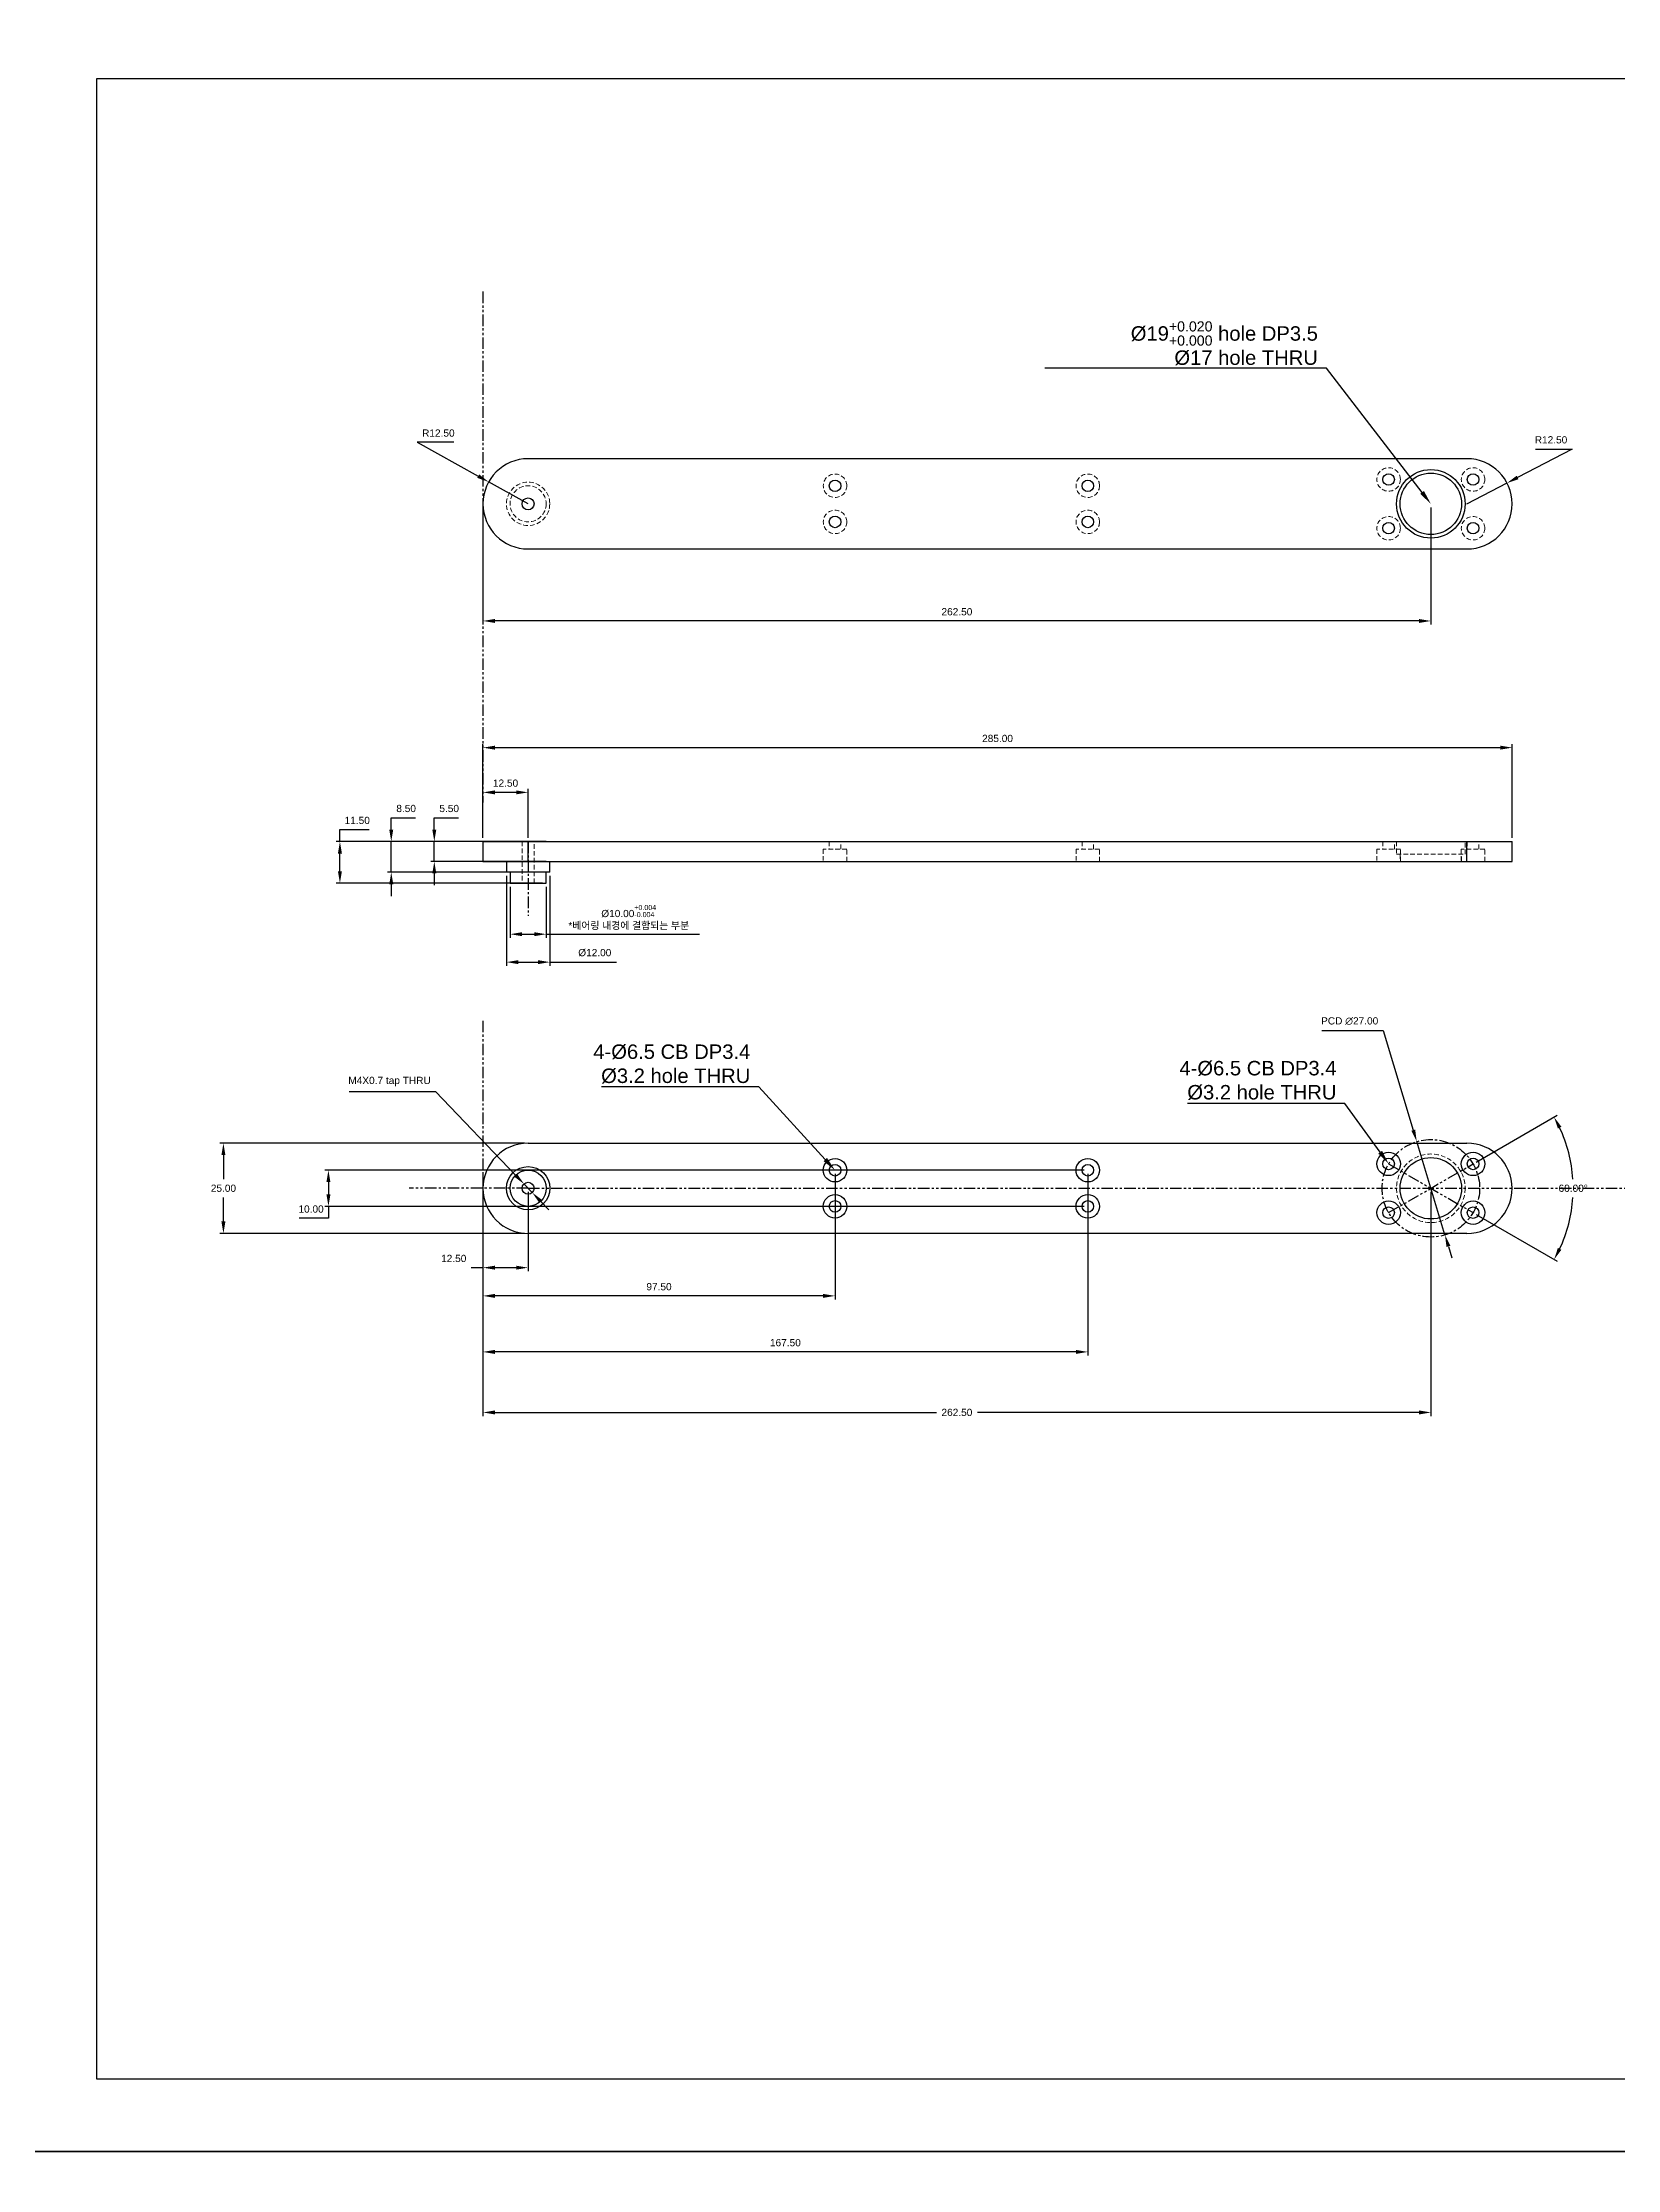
# Model space of a CAD drawing. Header units: millimetres. Extents: x 0 to 7560, y -1188 to 891.
# Drawn here: x 845 to 1281, y -599 to -10 of the extents above; entities that cross this region are included whole.
import ezdxf
from ezdxf import colors
from ezdxf.entities.mleader import LeaderData, LeaderLine
from ezdxf.math import Vec2, Vec3

# ---------------------------------------------------------------- set-up
doc = ezdxf.new("R2010")
doc.units = ezdxf.units.MM
doc.header["$PDSIZE"] = -1
for name, pattern in [('CENTER', [10.16, 6.35, -1.27, 1.27, -1.27]), ('HIDDEN', [1.905, 1.27, -0.635]), ('PHANTOM', [12.7, 6.35, -1.27, 1.27, -1.27, 1.27, -1.27])]:
    doc.linetypes.add(name, pattern=pattern)
doc.layers.get('0').update_dxf_attribs({"lineweight": 50})
for name, color, linetype, lineweight in [('보조선', 1, 'PHANTOM', 25), ('중심선', 1, 'CENTER', 25), ('중요 치수', 4, 'Continuous', 18), ('치수선', 6, 'Continuous', 18)]:
    doc.layers.add(name, color=color, linetype=linetype, lineweight=lineweight)
doc.styles.get("Standard").update_dxf_attribs({"font": 'arial.ttf', "height": 2})
doc.dimstyles.new('ISO-25', dxfattribs={"dimtxt": 2.5, "dimasz": 2.5, "dimexe": 1.25, "dimexo": 0.625, "dimtad": 1, "dimtxsty": 'Standard', "dimcen": 2.5, "dimadec": 0, "dimazin": 0, "dimtfac": 1, "dimtmove": 0, "dimatfit": 3, "dimfxl": 1, "dimarcsym": 0})

# ---------------------------------------------------------------- blocks, each defined once
blk = doc.blocks.new('*D158')
at = {"layer": 'Defpoints', "color": 0, "ltscale": 0.5, "transparency": 16777216}
for p in [(1252.12, -205.03), (967.12, -231.04), (1252.12, -231.04)]:
    blk.add_point(p, dxfattribs=at)
at = {"layer": '치수선', "color": 0, "lineweight": -2, "ltscale": 0.5, "transparency": 16777216}
for p, q in [((967.12, -230.04), (967.12, -204.03)), ((1252.12, -230.04), (1252.12, -204.03))]:
    blk.add_line(p, q, dxfattribs=at)
at = {"layer": '치수선', "color": 0, "linetype": 'Continuous', "lineweight": -2, "ltscale": 0.5, "transparency": 16777216}
blk.add_line((970.42, -205.03), (1248.82, -205.03), dxfattribs=at)
at = {"layer": '치수선', "color": 0, "ltscale": 0.5, "transparency": 16777216}
for points in [[(970.42, -204.48), (970.42, -205.58), (967.12, -205.03)], [(1248.82, -204.48), (1248.82, -205.58), (1252.12, -205.03)]]:
    blk.add_solid(points, dxfattribs=at)
at = {"layer": '치수선', "color": 0, "ltscale": 0.5, "transparency": 16777216, "insert": (1109.62, -202.49), "char_height": 2, "attachment_point": 5}
blk.add_mtext('285.00', dxfattribs=at)
blk = doc.blocks.new('*D159')
at = {"layer": 'Defpoints', "color": 0, "ltscale": 0.5, "transparency": 16777216}
for p in [(941.72, -231.04), (985.62, -231.04), (985.62, -239.54)]:
    blk.add_point(p, dxfattribs=at)
at = {"layer": '치수선', "color": 0, "linetype": 'Continuous', "lineweight": -2, "ltscale": 0.5, "transparency": 16777216}
for p, q in [((941.72, -227.74), (941.72, -224.44)), ((941.72, -224.44), (948.43, -224.44)), ((941.72, -239.54), (941.72, -231.04)), ((941.72, -242.85), (941.72, -246.15))]:
    blk.add_line(p, q, dxfattribs=at)
at = {"layer": '치수선', "color": 0, "lineweight": -2, "ltscale": 0.5, "transparency": 16777216}
for p, q in [((984.62, -231.04), (940.72, -231.04)), ((984.62, -239.54), (940.72, -239.54))]:
    blk.add_line(p, q, dxfattribs=at)
at = {"layer": '치수선', "color": 0, "ltscale": 0.5, "transparency": 16777216}
for points in [[(941.17, -227.74), (942.27, -227.74), (941.72, -231.04)], [(941.17, -242.85), (942.27, -242.85), (941.72, -239.54)]]:
    blk.add_solid(points, dxfattribs=at)
at = {"layer": '치수선', "color": 0, "ltscale": 0.5, "transparency": 16777216, "insert": (945.84, -221.89), "char_height": 2, "attachment_point": 5}
blk.add_mtext('8.50', dxfattribs=at)
blk = doc.blocks.new('*D160')
at = {"layer": 'Defpoints', "color": 0, "ltscale": 0.5, "transparency": 16777216}
for p in [(927.5, -231.04), (984.62, -231.04), (984.62, -242.54)]:
    blk.add_point(p, dxfattribs=at)
at = {"layer": '치수선', "color": 0, "linetype": 'Continuous', "lineweight": -2, "ltscale": 0.5, "transparency": 16777216}
for p, q in [((927.5, -231.04), (927.5, -227.74)), ((927.5, -227.74), (935.58, -227.74)), ((927.5, -239.24), (927.5, -234.35))]:
    blk.add_line(p, q, dxfattribs=at)
at = {"layer": '치수선', "color": 0, "lineweight": -2, "ltscale": 0.5, "transparency": 16777216}
for p, q in [((983.62, -231.04), (926.5, -231.04)), ((983.62, -242.54), (926.5, -242.54))]:
    blk.add_line(p, q, dxfattribs=at)
at = {"layer": '치수선', "color": 0, "ltscale": 0.5, "transparency": 16777216}
for points in [[(926.95, -234.35), (928.05, -234.35), (927.5, -231.04)], [(926.95, -239.24), (928.05, -239.24), (927.5, -242.54)]]:
    blk.add_solid(points, dxfattribs=at)
at = {"layer": '치수선', "color": 0, "ltscale": 0.5, "transparency": 16777216, "insert": (932.3, -225.2), "char_height": 2, "attachment_point": 5}
blk.add_mtext('11.50', dxfattribs=at)
blk = doc.blocks.new('*D161')
at = {"layer": 'Defpoints', "color": 0, "ltscale": 0.5, "transparency": 16777216}
for p in [(973.62, -239.54), (985.62, -239.54), (985.62, -264.43)]:
    blk.add_point(p, dxfattribs=at)
at = {"layer": '치수선', "color": 0, "lineweight": -2, "ltscale": 0.5, "transparency": 16777216}
for p, q in [((973.62, -240.54), (973.62, -265.43)), ((985.62, -240.54), (985.62, -265.43))]:
    blk.add_line(p, q, dxfattribs=at)
at = {"layer": '치수선', "color": 0, "linetype": 'Continuous', "lineweight": -2, "ltscale": 0.5, "transparency": 16777216}
for p, q in [((976.92, -264.43), (982.32, -264.43)), ((985.62, -264.43), (1004.06, -264.43))]:
    blk.add_line(p, q, dxfattribs=at)
at = {"layer": '치수선', "color": 0, "ltscale": 0.5, "transparency": 16777216}
for points in [[(976.92, -263.88), (976.92, -264.98), (973.62, -264.43)], [(982.32, -263.88), (982.32, -264.98), (985.62, -264.43)]]:
    blk.add_solid(points, dxfattribs=at)
at = {"layer": '치수선', "color": 0, "ltscale": 0.5, "transparency": 16777216, "insert": (998.08, -261.83), "char_height": 2, "attachment_point": 5}
blk.add_mtext('%%C12.00', dxfattribs=at)
blk = doc.blocks.new('*D162')
at = {"layer": 'Defpoints', "color": 0, "ltscale": 0.5, "transparency": 16777216}
for p in [(974.62, -242.54), (984.62, -242.54), (984.62, -256.69)]:
    blk.add_point(p, dxfattribs=at)
at = {"layer": '중요 치수', "color": 0, "lineweight": -2, "ltscale": 0.5, "transparency": 16777216}
for p, q in [((974.62, -243.54), (974.62, -257.69)), ((984.62, -243.54), (984.62, -257.69))]:
    blk.add_line(p, q, dxfattribs=at)
at = {"layer": '중요 치수', "color": 0, "linetype": 'Continuous', "lineweight": -2, "ltscale": 0.5, "transparency": 16777216}
for p, q in [((977.92, -256.69), (981.32, -256.69)), ((984.62, -256.69), (1027.04, -256.69))]:
    blk.add_line(p, q, dxfattribs=at)
at = {"layer": '중요 치수', "color": 0, "ltscale": 0.5, "transparency": 16777216}
for points in [[(977.92, -256.14), (977.92, -257.24), (974.62, -256.69)], [(981.32, -256.14), (981.32, -257.24), (984.62, -256.69)]]:
    blk.add_solid(points, dxfattribs=at)
at = {"layer": '중요 치수', "color": 0, "ltscale": 0.5, "transparency": 16777216, "insert": (1007.48, -252.06), "char_height": 2, "attachment_point": 5}
blk.add_mtext('%%C10.00{\\H0.7x;\\S+0.004^ -0.004;} \\P*{\\fGulim|b0|i0|c129|p50;베어링} {\\fGulim|b0|i0|c129|p50;내경에 결합되는 부분}', dxfattribs=at)
blk = doc.blocks.new('*D163')
at = {"layer": 'Defpoints', "color": 0, "ltscale": 0.5, "transparency": 16777216}
for p in [(978.48, -325.86), (980.76, -328.25)]:
    blk.add_point(p, dxfattribs=at)
at = {"layer": '중요 치수', "color": 0, "linetype": 'Continuous', "lineweight": -2, "ltscale": 0.5, "transparency": 16777216}
for p, q in [((930.05, -300.28), (953.96, -300.28)), ((953.96, -300.28), (976.19, -323.48)), ((980.76, -328.25), (978.48, -325.86)), ((983.05, -330.63), (985.33, -333.02))]:
    blk.add_line(p, q, dxfattribs=at)
at = {"layer": '중요 치수', "color": 0, "ltscale": 0.5, "transparency": 16777216}
for points in [[(976.59, -323.1), (975.8, -323.86), (978.48, -325.86)], [(983.44, -330.25), (982.65, -331.01), (980.76, -328.25)]]:
    blk.add_solid(points, dxfattribs=at)
at = {"layer": '중요 치수', "color": 0, "ltscale": 0.5, "transparency": 16777216, "insert": (941.24, -297.48), "char_height": 2, "attachment_point": 5}
blk.add_mtext('M4X0.7 tap THRU', dxfattribs=at)
blk = doc.blocks.new('*D164')
at = {"layer": 'Defpoints', "color": 0, "ltscale": 0.5, "transparency": 16777216}
for p in [(1217.93, -320.31), (1241.31, -320.31), (1217.93, -333.81), (1241.31, -333.81), (1268.44, -333.9)]:
    blk.add_point(p, dxfattribs=at)
at = {"layer": '치수선', "color": 0, "lineweight": -2, "ltscale": 0.5, "transparency": 16777216}
for p, q in [((1242.18, -319.81), (1264.62, -306.85)), ((1242.18, -334.31), (1264.62, -347.26))]:
    blk.add_line(p, q, dxfattribs=at)
at = {"layer": '치수선', "color": 0, "linetype": 'Continuous', "lineweight": -2, "ltscale": 0.5, "transparency": 16777216}
for start, end in [(3.7021, 25.19894), (334.80106, 356.2979)]:
    blk.add_arc((1229.62, -327.06), 39.42, start, end, dxfattribs=at)
at = {"layer": '치수선', "color": 0, "ltscale": 0.5, "transparency": 16777216}
for points in [[(1264.8, -310.53), (1265.77, -310.02), (1263.76, -307.35)], [(1265.77, -344.09), (1264.8, -343.58), (1263.76, -346.76)]]:
    blk.add_solid(points, dxfattribs=at)
at = {"layer": '치수선', "color": 0, "ltscale": 0.5, "transparency": 16777216, "insert": (1269.04, -327.06), "char_height": 2, "attachment_point": 5}
blk.add_mtext('60.00°', dxfattribs=at)
blk = doc.blocks.new('*D165')
at = {"layer": 'Defpoints', "color": 0, "ltscale": 0.5, "transparency": 16777216}
for p in [(967.12, -327.06), (979.62, -327.06), (967.12, -349.04)]:
    blk.add_point(p, dxfattribs=at)
at = {"layer": '치수선', "color": 0, "lineweight": -2, "ltscale": 0.5, "transparency": 16777216}
for p, q in [((967.12, -328.06), (967.12, -350.04)), ((979.62, -328.06), (979.62, -350.04))]:
    blk.add_line(p, q, dxfattribs=at)
at = {"layer": '치수선', "color": 0, "linetype": 'Continuous', "lineweight": -2, "ltscale": 0.5, "transparency": 16777216}
for p, q in [((967.12, -349.04), (963.82, -349.04)), ((976.32, -349.04), (970.42, -349.04))]:
    blk.add_line(p, q, dxfattribs=at)
at = {"layer": '치수선', "color": 0, "ltscale": 0.5, "transparency": 16777216}
for points in [[(970.42, -348.49), (970.42, -349.59), (967.12, -349.04)], [(976.32, -348.49), (976.32, -349.59), (979.62, -349.04)]]:
    blk.add_solid(points, dxfattribs=at)
at = {"layer": '치수선', "color": 0, "ltscale": 0.5, "transparency": 16777216, "insert": (959.02, -346.49), "char_height": 2, "attachment_point": 5}
blk.add_mtext('12.50', dxfattribs=at)
blk = doc.blocks.new('*D166')
at = {"layer": 'Defpoints', "color": 0, "ltscale": 0.5, "transparency": 16777216}
for p in [(967.12, -322.06), (1064.62, -322.06), (967.12, -356.85)]:
    blk.add_point(p, dxfattribs=at)
at = {"layer": '치수선', "color": 0, "lineweight": -2, "ltscale": 0.5, "transparency": 16777216}
for p, q in [((967.12, -323.06), (967.12, -357.85)), ((1064.62, -323.06), (1064.62, -357.85))]:
    blk.add_line(p, q, dxfattribs=at)
at = {"layer": '치수선', "color": 0, "linetype": 'Continuous', "lineweight": -2, "ltscale": 0.5, "transparency": 16777216}
blk.add_line((1061.32, -356.85), (970.42, -356.85), dxfattribs=at)
at = {"layer": '치수선', "color": 0, "ltscale": 0.5, "transparency": 16777216}
for points in [[(970.42, -356.3), (970.42, -357.4), (967.12, -356.85)], [(1061.32, -356.3), (1061.32, -357.4), (1064.62, -356.85)]]:
    blk.add_solid(points, dxfattribs=at)
at = {"layer": '치수선', "color": 0, "ltscale": 0.5, "transparency": 16777216, "insert": (1015.87, -354.31), "char_height": 2, "attachment_point": 5}
blk.add_mtext('97.50', dxfattribs=at)
blk = doc.blocks.new('*D167')
at = {"layer": 'Defpoints', "color": 0, "ltscale": 0.5, "transparency": 16777216}
for p in [(967.12, -322.06), (1134.62, -322.06), (967.12, -372.37)]:
    blk.add_point(p, dxfattribs=at)
at = {"layer": '치수선', "color": 0, "lineweight": -2, "ltscale": 0.5, "transparency": 16777216}
for p, q in [((967.12, -323.06), (967.12, -373.37)), ((1134.62, -323.06), (1134.62, -373.37))]:
    blk.add_line(p, q, dxfattribs=at)
at = {"layer": '치수선', "color": 0, "linetype": 'Continuous', "lineweight": -2, "ltscale": 0.5, "transparency": 16777216}
blk.add_line((1131.32, -372.37), (970.42, -372.37), dxfattribs=at)
at = {"layer": '치수선', "color": 0, "ltscale": 0.5, "transparency": 16777216}
for points in [[(970.42, -371.82), (970.42, -372.92), (967.12, -372.37)], [(1131.32, -371.82), (1131.32, -372.92), (1134.62, -372.37)]]:
    blk.add_solid(points, dxfattribs=at)
at = {"layer": '치수선', "color": 0, "ltscale": 0.5, "transparency": 16777216, "insert": (1050.87, -369.82), "char_height": 2, "attachment_point": 5}
blk.add_mtext('167.50', dxfattribs=at)
blk = doc.blocks.new('*D168')
at = {"layer": 'Defpoints', "color": 0, "ltscale": 0.5, "transparency": 16777216}
for p in [(967.12, -327.06), (1229.62, -327.06), (967.12, -389.13)]:
    blk.add_point(p, dxfattribs=at)
at = {"layer": '치수선', "color": 0, "lineweight": -2, "ltscale": 0.5, "transparency": 16777216}
for p, q in [((967.12, -328.06), (967.12, -390.13)), ((1229.62, -328.06), (1229.62, -390.13))]:
    blk.add_line(p, q, dxfattribs=at)
at = {"layer": '치수선', "color": 0, "linetype": 'Continuous', "lineweight": -2, "ltscale": 0.5, "transparency": 16777216}
for p, q in [((970.42, -389.13), (1092.68, -389.13)), ((1226.32, -389.13), (1104.06, -389.13))]:
    blk.add_line(p, q, dxfattribs=at)
at = {"layer": '치수선', "color": 0, "ltscale": 0.5, "transparency": 16777216}
for points in [[(970.42, -388.58), (970.42, -389.68), (967.12, -389.13)], [(1226.32, -388.58), (1226.32, -389.68), (1229.62, -389.13)]]:
    blk.add_solid(points, dxfattribs=at)
at = {"layer": '치수선', "color": 0, "ltscale": 0.5, "transparency": 16777216, "insert": (1098.37, -389.13), "char_height": 2, "attachment_point": 5}
blk.add_mtext('262.50', dxfattribs=at)
blk = doc.blocks.new('*D169')
at = {"layer": 'Defpoints', "color": 0, "ltscale": 0.5, "transparency": 16777216}
for p in [(1225.71, -314.13), (1233.53, -339.98)]:
    blk.add_point(p, dxfattribs=at)
at = {"layer": '치수선', "color": 0, "linetype": 'Continuous', "lineweight": -2, "ltscale": 0.5, "transparency": 16777216}
for p, q in [((1199.39, -283.36), (1216.41, -283.36)), ((1216.41, -283.36), (1224.76, -310.97)), ((1233.53, -339.98), (1225.71, -314.13)), ((1234.48, -343.14), (1235.44, -346.3))]:
    blk.add_line(p, q, dxfattribs=at)
at = {"layer": '치수선', "color": 0, "ltscale": 0.5, "transparency": 16777216}
for points in [[(1225.28, -310.81), (1224.23, -311.13), (1225.71, -314.13)], [(1235.01, -342.98), (1233.96, -343.3), (1233.53, -339.98)]]:
    blk.add_solid(points, dxfattribs=at)
at = {"layer": '치수선', "color": 0, "ltscale": 0.5, "transparency": 16777216, "insert": (1207.14, -280.76), "char_height": 2, "attachment_point": 5}
blk.add_mtext('PCD ∅27.00', dxfattribs=at)
blk = doc.blocks.new('*D170')
at = {"layer": 'Defpoints', "color": 0, "ltscale": 0.5, "transparency": 16777216}
for p in [(967.12, -137.52), (1229.62, -137.52), (967.12, -169.95)]:
    blk.add_point(p, dxfattribs=at)
at = {"layer": '치수선', "color": 0, "lineweight": -2, "ltscale": 0.5, "transparency": 16777216}
for p, q in [((967.12, -138.52), (967.12, -170.95)), ((1229.62, -138.52), (1229.62, -170.95))]:
    blk.add_line(p, q, dxfattribs=at)
at = {"layer": '치수선', "color": 0, "linetype": 'Continuous', "lineweight": -2, "ltscale": 0.5, "transparency": 16777216}
blk.add_line((1226.32, -169.95), (970.42, -169.95), dxfattribs=at)
at = {"layer": '치수선', "color": 0, "ltscale": 0.5, "transparency": 16777216}
for points in [[(970.42, -169.4), (970.42, -170.5), (967.12, -169.95)], [(1226.32, -169.4), (1226.32, -170.5), (1229.62, -169.95)]]:
    blk.add_solid(points, dxfattribs=at)
at = {"layer": '치수선', "color": 0, "ltscale": 0.5, "transparency": 16777216, "insert": (1098.37, -167.41), "char_height": 2, "attachment_point": 5}
blk.add_mtext('262.50', dxfattribs=at)
blk = doc.blocks.new('*D171')
at = {"layer": 'Defpoints', "color": 0, "ltscale": 0.5, "transparency": 16777216}
for p in [(1134.62, -322.06), (924.32, -332.06), (1134.62, -332.06)]:
    blk.add_point(p, dxfattribs=at)
at = {"layer": '치수선', "color": 0, "lineweight": -2, "ltscale": 0.5, "transparency": 16777216}
for p, q in [((1133.62, -322.06), (923.32, -322.06)), ((1133.62, -332.06), (923.32, -332.06))]:
    blk.add_line(p, q, dxfattribs=at)
at = {"layer": '치수선', "color": 0, "linetype": 'Continuous', "lineweight": -2, "ltscale": 0.5, "transparency": 16777216}
for p, q in [((924.32, -325.36), (924.32, -328.75)), ((924.32, -335.36), (916.24, -335.36)), ((924.32, -332.06), (924.32, -335.36))]:
    blk.add_line(p, q, dxfattribs=at)
at = {"layer": '치수선', "color": 0, "ltscale": 0.5, "transparency": 16777216}
for points in [[(923.77, -325.36), (924.87, -325.36), (924.32, -322.06)], [(923.77, -328.75), (924.87, -328.75), (924.32, -332.06)]]:
    blk.add_solid(points, dxfattribs=at)
at = {"layer": '치수선', "color": 0, "ltscale": 0.5, "transparency": 16777216, "insert": (919.51, -332.81), "char_height": 2, "attachment_point": 5}
blk.add_mtext('10.00', dxfattribs=at)
blk = doc.blocks.new('*D172')
at = {"layer": 'Defpoints', "color": 0, "ltscale": 0.5, "transparency": 16777216}
for p in [(953.64, -231.04), (985.62, -231.04), (985.62, -236.54)]:
    blk.add_point(p, dxfattribs=at)
at = {"layer": '치수선', "color": 0, "linetype": 'Continuous', "lineweight": -2, "ltscale": 0.5, "transparency": 16777216}
for p, q in [((953.64, -227.74), (953.64, -224.44)), ((953.64, -224.44), (960.36, -224.44)), ((953.64, -236.54), (953.64, -231.04)), ((953.64, -239.85), (953.64, -243.15))]:
    blk.add_line(p, q, dxfattribs=at)
at = {"layer": '치수선', "color": 0, "lineweight": -2, "ltscale": 0.5, "transparency": 16777216}
for p, q in [((984.62, -231.04), (952.64, -231.04)), ((984.62, -236.54), (952.64, -236.54))]:
    blk.add_line(p, q, dxfattribs=at)
at = {"layer": '치수선', "color": 0, "ltscale": 0.5, "transparency": 16777216}
for points in [[(953.09, -227.74), (954.19, -227.74), (953.64, -231.04)], [(953.09, -239.85), (954.19, -239.85), (953.64, -236.54)]]:
    blk.add_solid(points, dxfattribs=at)
at = {"layer": '치수선', "color": 0, "ltscale": 0.5, "transparency": 16777216, "insert": (957.76, -221.89), "char_height": 2, "attachment_point": 5}
blk.add_mtext('5.50', dxfattribs=at)
blk = doc.blocks.new('*D173')
at = {"layer": 'Defpoints', "color": 0, "ltscale": 0.5, "transparency": 16777216}
for p in [(968.69, -131.45), (979.62, -137.52)]:
    blk.add_point(p, dxfattribs=at)
at = {"layer": '치수선', "color": 0, "linetype": 'Continuous', "lineweight": -2, "ltscale": 0.5, "transparency": 16777216}
for p, q in [((959.08, -120.47), (948.9, -120.47)), ((948.9, -120.47), (965.8, -129.85)), ((979.62, -137.52), (968.69, -131.45))]:
    blk.add_line(p, q, dxfattribs=at)
at = {"layer": '치수선', "color": 0, "ltscale": 0.5, "transparency": 16777216}
blk.add_solid([(966.07, -129.37), (965.54, -130.33), (968.69, -131.45)], dxfattribs=at)
at = {"layer": '치수선', "color": 0, "ltscale": 0.5, "transparency": 16777216, "insert": (954.76, -117.92), "char_height": 2, "attachment_point": 5}
blk.add_mtext('R12.50', dxfattribs=at)
blk = doc.blocks.new('*D174')
at = {"layer": 'Defpoints', "color": 0, "ltscale": 0.5, "transparency": 16777216}
for p in [(1250.71, -131.74), (1239.62, -137.52)]:
    blk.add_point(p, dxfattribs=at)
at = {"layer": '치수선', "color": 0, "linetype": 'Continuous', "lineweight": -2, "ltscale": 0.5, "transparency": 16777216}
for p, q in [((1268.76, -122.34), (1253.64, -130.22)), ((1258.58, -122.34), (1268.76, -122.34)), ((1239.62, -137.52), (1250.71, -131.74))]:
    blk.add_line(p, q, dxfattribs=at)
at = {"layer": '치수선', "color": 0, "ltscale": 0.5, "transparency": 16777216}
blk.add_solid([(1253.38, -129.73), (1253.89, -130.71), (1250.71, -131.74)], dxfattribs=at)
at = {"layer": '치수선', "color": 0, "ltscale": 0.5, "transparency": 16777216, "insert": (1262.9, -119.8), "char_height": 2, "attachment_point": 5}
blk.add_mtext('R12.50', dxfattribs=at)
blk = doc.blocks.new('*D175')
at = {"layer": 'Defpoints', "color": 0, "ltscale": 0.5, "transparency": 16777216}
for p in [(967.12, -217.42), (967.12, -231.04), (979.62, -231.04)]:
    blk.add_point(p, dxfattribs=at)
at = {"layer": '치수선', "color": 0, "lineweight": -2, "ltscale": 0.5, "transparency": 16777216}
for p, q in [((967.12, -230.04), (967.12, -216.42)), ((979.62, -230.04), (979.62, -216.42))]:
    blk.add_line(p, q, dxfattribs=at)
at = {"layer": '치수선', "color": 0, "linetype": 'Continuous', "lineweight": -2, "ltscale": 0.5, "transparency": 16777216}
blk.add_line((976.32, -217.42), (970.42, -217.42), dxfattribs=at)
at = {"layer": '치수선', "color": 0, "ltscale": 0.5, "transparency": 16777216}
for points in [[(970.42, -216.87), (970.42, -217.97), (967.12, -217.42)], [(976.32, -216.87), (976.32, -217.97), (979.62, -217.42)]]:
    blk.add_solid(points, dxfattribs=at)
at = {"layer": '치수선', "color": 0, "ltscale": 0.5, "transparency": 16777216, "insert": (973.37, -214.87), "char_height": 2, "attachment_point": 5}
blk.add_mtext('12.50', dxfattribs=at)
blk = doc.blocks.new('*D176')
at = {"layer": 'Defpoints', "color": 0, "ltscale": 0.5, "transparency": 16777216}
for p in [(979.62, -314.56), (895.24, -339.55), (979.62, -339.56)]:
    blk.add_point(p, dxfattribs=at)
at = {"layer": '치수선', "color": 0, "lineweight": -2, "ltscale": 0.5, "transparency": 16777216}
for p, q in [((978.62, -314.56), (894.24, -314.55)), ((978.62, -339.56), (894.24, -339.55))]:
    blk.add_line(p, q, dxfattribs=at)
at = {"layer": '치수선', "color": 0, "linetype": 'Continuous', "lineweight": -2, "ltscale": 0.5, "transparency": 16777216}
for p, q in [((895.24, -317.86), (895.24, -324.51)), ((895.24, -336.25), (895.24, -329.6))]:
    blk.add_line(p, q, dxfattribs=at)
at = {"layer": '치수선', "color": 0, "ltscale": 0.5, "transparency": 16777216}
for points in [[(894.69, -317.86), (895.79, -317.86), (895.24, -314.55)], [(894.69, -336.25), (895.79, -336.25), (895.24, -339.55)]]:
    blk.add_solid(points, dxfattribs=at)
at = {"layer": '치수선', "color": 0, "ltscale": 0.5, "transparency": 16777216, "insert": (895.24, -327.05), "char_height": 2, "attachment_point": 5}
blk.add_mtext('25.00', dxfattribs=at)

msp = doc.modelspace()

# ---------------------------------------------------------------- linework, layer by layer
at = {"color": 7, "linetype": 'Continuous', "lineweight": 25}
for p, q in [((1239.619, -125.016), (979.619, -125.016)), ((979.619, -150.016), (1239.619, -150.016)), ((967.119, -231.044), (967.119, -236.544)), ((967.119, -231.044), (979.619, -231.044)), ((979.619, -236.544), (979.619, -231.044)), ((979.619, -231.044), (1239.619, -231.044)), ((1239.619, -236.544), (1239.619, -231.044)), ((1239.619, -231.044), (1252.119, -231.044)), ((1252.119, -236.544), (1252.119, -231.044)), ((967.119, -236.544), (979.619, -236.544)), ((973.619, -236.544), (973.619, -239.544)), ((985.619, -239.544), (973.619, -239.544)), ((974.619, -239.544), (974.619, -242.544)), ((979.619, -236.544), (1239.619, -236.544)), ((984.619, -242.544), (984.619, -239.544)), ((985.619, -239.544), (985.619, -236.544)), ((1239.619, -236.544), (1252.119, -236.544)), ((974.619, -242.544), (984.619, -242.544)), ((979.619, -314.556), (1239.619, -314.556)), ((1239.619, -339.556), (979.619, -339.556))]:
    msp.add_line(p, q, dxfattribs=at)
at = {"color": 7, "linetype": 'HIDDEN', "lineweight": 18}
for p, q in [((977.969, -231.044), (977.969, -242.544)), ((979.619, -236.544), (979.619, -231.044)), ((981.269, -242.544), (981.269, -231.044)), ((1067.869, -233.144), (1061.369, -233.144)), ((1061.369, -233.144), (1061.369, -236.544)), ((1063.019, -231.044), (1063.019, -233.144)), ((1066.219, -233.144), (1066.219, -231.044)), ((1067.869, -236.544), (1067.869, -233.144)), ((1137.869, -233.144), (1131.369, -233.144)), ((1131.369, -233.144), (1131.369, -236.544)), ((1133.019, -231.044), (1133.019, -233.144)), ((1136.219, -233.144), (1136.219, -231.044)), ((1137.869, -236.544), (1137.869, -233.144)), ((1221.178, -233.144), (1214.678, -233.144)), ((1214.678, -233.144), (1214.678, -236.544)), ((1216.328, -231.044), (1216.328, -233.144)), ((1219.528, -233.144), (1219.528, -231.044)), ((1220.119, -231.044), (1220.119, -234.544)), ((1220.119, -234.544), (1239.119, -234.544)), ((1221.119, -234.544), (1221.119, -236.544)), ((1221.178, -236.544), (1221.178, -233.144)), ((1244.561, -233.144), (1238.061, -233.144)), ((1238.061, -233.144), (1238.061, -236.544)), ((1238.119, -236.544), (1238.119, -234.544)), ((1239.119, -234.544), (1239.119, -231.044)), ((1239.619, -236.544), (1239.619, -231.044)), ((1239.711, -231.044), (1239.711, -233.144)), ((1242.911, -233.144), (1242.911, -231.044)), ((1244.561, -236.544), (1244.561, -233.144))]:
    msp.add_line(p, q, dxfattribs=at)
for centre, radius in [((1064.619, -132.516), 3.25), ((1134.619, -132.516), 3.25), ((1217.928, -130.766), 3.25), ((1241.311, -130.766), 3.25), ((979.619, -137.516), 6), ((979.619, -137.516), 5), ((1064.619, -142.516), 3.25), ((1134.619, -142.516), 3.25), ((1217.928, -144.266), 3.25), ((1241.311, -144.266), 3.25), ((1229.619, -327.056), 9.5)]:
    msp.add_circle(centre, radius, dxfattribs=at)
at = {"color": 7, "linetype": 'Continuous', "lineweight": 25}
for centre, radius in [((1217.928, -130.766), 1.6), ((1229.619, -137.516), 9.5), ((1229.619, -137.516), 8.5), ((1241.311, -130.766), 1.6), ((1064.619, -132.516), 1.6), ((1134.619, -132.516), 1.6), ((979.619, -137.516), 1.65), ((1064.619, -142.516), 1.6), ((1134.619, -142.516), 1.6), ((1217.928, -144.266), 1.6), ((1241.311, -144.266), 1.6), ((1217.928, -320.306), 3.25), ((1241.311, -320.306), 3.25), ((979.619, -327.056), 6), ((979.619, -327.056), 5), ((1064.619, -322.056), 3.25), ((1064.619, -322.056), 1.6), ((1134.619, -322.056), 3.25), ((1134.619, -322.056), 1.6), ((1217.928, -320.306), 1.6), ((1229.619, -327.056), 8.5), ((1241.311, -320.306), 1.6), ((979.619, -327.056), 1.65), ((1064.619, -332.056), 3.25), ((1134.619, -332.056), 3.25), ((1064.619, -332.056), 1.6), ((1134.619, -332.056), 1.6), ((1217.928, -333.806), 3.25), ((1217.928, -333.806), 1.6), ((1241.311, -333.806), 3.25), ((1241.311, -333.806), 1.6)]:
    msp.add_circle(centre, radius, dxfattribs=at)
for centre, start, end in [((979.619, -137.516), 90, 270), ((1239.619, -137.516), 270, 90), ((979.619, -327.056), 90, 270), ((1239.619, -327.056), 270, 90)]:
    msp.add_arc(centre, 12.5, start, end, dxfattribs=at)
at = {"layer": '보조선', "ltscale": 0.5}
for p, q in [((967.119, -78.75), (967.119, -220.225)), ((967.119, -280.679), (967.119, -374.031)), ((1217.928, -320.306), (1241.311, -333.806)), ((1217.928, -333.806), (1241.311, -320.306)), ((979.619, -327.056), (946.642, -327.056)), ((979.619, -327.056), (1314.261, -327.056))]:
    msp.add_line(p, q, dxfattribs=at)
at = {"layer": '중심선', "ltscale": 0.5}
msp.add_line((979.619, -231.044), (979.619, -251.595), dxfattribs=at)
at = {"layer": '중심선', "linetype": 'ByBlock', "ltscale": 0.5}
for points in [[(840.146, 0.232), (1680.146, 0.232), (1680.146, -593.768), (840.146, -593.768)], [(860.146, -19.768), (1660.146, -19.768), (1660.146, -573.768), (860.146, -573.768)], [(840.146, -593.768), (1680.146, -593.768), (1680.146, -1187.768), (840.146, -1187.768)]]:
    msp.add_lwpolyline(points, close=True, dxfattribs=at)
at = {"layer": '중심선', "ltscale": 0.5}
msp.add_circle((1229.619, -327.056), 13.5, dxfattribs=at)

# ---------------------------------------------------------------- dimensions: what is measured, and where the dimension line sits
at = {"layer": '중요 치수', "ltscale": 0.5}
dim = msp.add_linear_dim(base=(984.619, -256.693), p1=(974.619, -242.544), p2=(984.619, -242.544), text='%%C<>{\\H0.7x;\\S+0.004^ -0.004;} \\P*{\\fGulim|b0|i0|c129|p50;베어링} {\\fGulim|b0|i0|c129|p50;내경에 결합되는 부분}', dimstyle='ISO-25', override={"dimtxt": 2, "dimasz": 3.302, "dimexe": 1, "dimexo": 1, "dimgap": 1.524, "dimtih": 1, "dimtoh": 1, "dimzin": 1, "dimdsep": 46, "dimcen": -10, "dimadec": 2, "dimtzin": 1}, dxfattribs=at)
dim.commit()
dim.dimension.update_dxf_attribs({"geometry": '*D162', "text_midpoint": (1007.479, -252.056)})
dim = msp.add_diameter_dim_2p(p1=(980.761, -328.247), p2=(978.478, -325.865), text='M4X0.7 tap THRU', dimstyle='ISO-25', override={"dimtxt": 2, "dimasz": 3.302, "dimexe": 1, "dimexo": 1, "dimgap": 1.524, "dimtih": 1, "dimtoh": 1, "dimzin": 1, "dimdsep": 46, "dimcen": -10, "dimadec": 2, "dimtzin": 1}, dxfattribs=at)
dim.commit()
dim.dimension.update_dxf_attribs({"geometry": '*D163', "text_midpoint": (941.243, -300.282), "dimtype": 163})
at = {"layer": '치수선', "ltscale": 0.5}
for center, mpoint, picture, middle in [((979.619, -137.516), (968.69, -131.45), '*D173', (954.756, -120.469)), ((1239.619, -137.516), (1250.706, -131.743), '*D174', (1262.904, -122.345))]:
    dim = msp.add_radius_dim(center=center, mpoint=mpoint, dimstyle='ISO-25', override={"dimtxt": 2, "dimasz": 3.302, "dimexe": 1, "dimexo": 1, "dimgap": 1.524, "dimtih": 1, "dimtoh": 1, "dimzin": 1, "dimdsep": 46, "dimcen": -10, "dimadec": 2, "dimtzin": 1}, dxfattribs=at)
    dim.commit()
    dim.dimension.update_dxf_attribs({"geometry": picture, "text_midpoint": middle, "dimtype": 164})
for base, p1, p2, picture, middle in [((967.119, -169.954), (1229.619, -137.516), (967.119, -137.516), '*D170', (1098.369, -167.409)), ((1252.119, -205.031), (967.119, -231.044), (1252.119, -231.044), '*D158', (1109.619, -202.485)), ((967.119, -356.851), (1064.619, -322.056), (967.119, -322.056), '*D166', (1015.869, -354.306)), ((967.119, -372.37), (1134.619, -322.056), (967.119, -322.056), '*D167', (1050.869, -369.825))]:
    dim = msp.add_linear_dim(base=base, p1=p1, p2=p2, dimstyle='ISO-25', override={"dimtxt": 2, "dimasz": 3.302, "dimexe": 1, "dimexo": 1, "dimgap": 1.524, "dimtih": 1, "dimtoh": 1, "dimzin": 1, "dimdsep": 46, "dimcen": -10, "dimadec": 2, "dimtzin": 1}, dxfattribs=at)
    dim.commit()
    dim.dimension.update_dxf_attribs({"geometry": picture, "text_midpoint": middle})
for p1, p2, distance, picture, middle in [((979.619, -231.044), (967.119, -231.044), -13.627, '*D175', (973.369, -214.872)), ((984.619, -242.544), (984.619, -231.044), 57.119, '*D160', (932.301, -225.197)), ((979.619, -314.556), (979.619, -339.556), -84.377, '*D176', (895.242, -327.055)), ((979.619, -327.056), (967.119, -327.056), 21.983, '*D165', (959.016, -346.494)), ((1229.619, -327.056), (967.119, -327.056), 62.075, '*D168', (1098.369, -389.13))]:
    dim = msp.add_aligned_dim(p1=p1, p2=p2, distance=distance, dimstyle='ISO-25', override={"dimtxt": 2, "dimasz": 3.302, "dimexe": 1, "dimexo": 1, "dimgap": 1.524, "dimtih": 1, "dimtoh": 1, "dimzin": 1, "dimdsep": 46, "dimcen": -10, "dimadec": 2, "dimtzin": 1}, dxfattribs=at)
    dim.commit()
    dim.dimension.update_dxf_attribs({"geometry": picture, "text_midpoint": middle})
for base, p1, picture, middle in [((941.72, -231.044), (985.619, -239.544), '*D159', (945.839, -224.44)), ((953.644, -231.044), (985.619, -236.544), '*D172', (957.762, -224.44))]:
    dim = msp.add_linear_dim(base=base, p1=p1, p2=(985.619, -231.044), angle=90, dimstyle='ISO-25', override={"dimtxt": 2, "dimasz": 3.302, "dimexe": 1, "dimexo": 1, "dimgap": 1.524, "dimtih": 1, "dimtoh": 1, "dimzin": 1, "dimdsep": 46, "dimcen": -10, "dimadec": 2, "dimtzin": 1}, dxfattribs=at)
    dim.commit()
    dim.dimension.update_dxf_attribs({"geometry": picture, "text_midpoint": middle, "dimtype": 160})
dim = msp.add_linear_dim(base=(985.619, -264.431), p1=(973.619, -239.544), p2=(985.619, -239.544), text='%%C<>', dimstyle='ISO-25', override={"dimtxt": 2, "dimasz": 3.302, "dimexe": 1, "dimexo": 1, "dimgap": 1.524, "dimtih": 1, "dimtoh": 1, "dimzin": 1, "dimdsep": 46, "dimcen": -10, "dimadec": 2, "dimtzin": 1}, dxfattribs=at)
dim.commit()
dim.dimension.update_dxf_attribs({"geometry": '*D161', "text_midpoint": (998.08, -264.431), "dimtype": 160})
dim = msp.add_diameter_dim_2p(p1=(1233.526, -339.978), p2=(1225.712, -314.134), text='PCD <>', dimstyle='ISO-25', override={"dimtxt": 2, "dimasz": 3.302, "dimexe": 1, "dimexo": 1, "dimgap": 1.524, "dimtih": 1, "dimtoh": 1, "dimzin": 1, "dimdsep": 46, "dimcen": -10, "dimadec": 2, "dimtzin": 1}, dxfattribs=at)
dim.commit()
dim.dimension.update_dxf_attribs({"geometry": '*D169', "text_midpoint": (1207.138, -283.359), "dimtype": 163})
dim = msp.add_angular_dim_2l(base=(1268.438, -333.901), line1=((1217.928, -320.306), (1241.311, -333.806)), line2=((1217.928, -333.806), (1241.311, -320.306)), dimstyle='ISO-25', override={"dimtxt": 2, "dimasz": 3.302, "dimexe": 1, "dimexo": 1, "dimgap": 1.524, "dimtih": 1, "dimtoh": 1, "dimzin": 1, "dimdsep": 46, "dimcen": -10, "dimadec": 2, "dimtzin": 1}, dxfattribs=at)
dim.commit()
dim.dimension.update_dxf_attribs({"geometry": '*D164', "text_midpoint": (1269.037, -327.056)})
dim = msp.add_linear_dim(base=(924.316, -332.056), p1=(1134.619, -322.056), p2=(1134.619, -332.056), angle=90, dimstyle='ISO-25', override={"dimtxt": 2, "dimasz": 3.302, "dimexe": 1, "dimexo": 1, "dimgap": 1.524, "dimtih": 1, "dimtoh": 1, "dimzin": 1, "dimdsep": 46, "dimcen": -10, "dimadec": 2, "dimtzin": 1}, dxfattribs=at)
dim.commit()
dim.dimension.update_dxf_attribs({"geometry": '*D171', "text_midpoint": (919.515, -332.813)})

# ---------------------------------------------------------------- leaders
at = {"layer": '중요 치수', "ltscale": 0.5}
ml = msp.add_multileader_mtext('Standard', dxfattribs=at)
ml.set_content('\\A1;%%C19{\\H0.7x;\\S+0.020^ +0.000;} hole DP3.5\\P%%C17 hole THRU', color=256)
ml.set_leader_properties()
ml.build(insert=Vec2(0, 0))
ml.multileader.update_dxf_attribs({"text_left_attachment_type": 5, "text_right_attachment_type": 5, "dogleg_length": 0.36})
ctx = ml.context
ctx.base_point, ctx.plane_origin = Vec3(1145.176, -99.907), Vec3(1229.619, -137.516)
ctx.left_attachment, ctx.right_attachment, ctx.text_align_type = 5, 5, 2
notes = []
notes.append((ctx, [(0, (1, 1, 0), (1200.703, -99.907), (-1, 0), 0.36, [(0, [(1229.619, -137.516)], 0, [])])]))
ctx.mtext.insert, ctx.mtext.alignment, ctx.mtext.flow_direction = Vec3(1198.343, -86.975), 3, 5
ml = msp.add_multileader_mtext('Standard', dxfattribs=at)
ml.set_content('4-%%C6.5 CB DP3.4\\P%%C3.2 hole THRU', color=256)
ml.set_leader_properties()
ml.build(insert=Vec2(0, 0))
ml.multileader.update_dxf_attribs({"text_left_attachment_type": 5, "text_right_attachment_type": 5, "dogleg_length": 0.36})
ctx = ml.context
ctx.base_point, ctx.plane_origin = Vec3(996.008, -298.99), Vec3(1064.619, -322.056)
ctx.left_attachment, ctx.right_attachment, ctx.text_align_type = 5, 5, 2
notes.append((ctx, [(0, (1, 1, 0), (1043.509, -298.99), (-1, 0), 0.36, [(0, [(1064.619, -322.056)], 0, [])])]))
ctx.mtext.insert, ctx.mtext.alignment, ctx.mtext.flow_direction = Vec3(1041.149, -287.229), 3, 5
ml = msp.add_multileader_mtext('Standard', dxfattribs=at)
ml.set_content('4-%%C6.5 CB DP3.4\\P%%C3.2 hole THRU', color=256)
ml.set_leader_properties()
ml.build(insert=Vec2(0, 0))
ml.multileader.update_dxf_attribs({"text_left_attachment_type": 5, "text_right_attachment_type": 5, "dogleg_length": 0.36})
ctx = ml.context
ctx.base_point, ctx.plane_origin = Vec3(1158.332, -303.548), Vec3(1217.928, -320.306)
ctx.left_attachment, ctx.right_attachment, ctx.text_align_type = 5, 5, 2
notes.append((ctx, [(0, (1, 1, 0), (1205.833, -303.548), (-1, 0), 0.36, [(0, [(1217.928, -320.306)], 0, [])])]))
ctx.mtext.insert, ctx.mtext.alignment, ctx.mtext.flow_direction = Vec3(1203.473, -291.787), 3, 5
for ctx, leaders in notes:
    for number, flags, end, landing, length, lines in leaders:
        leader = LeaderData()
        leader.index, (leader.has_last_leader_line, leader.has_dogleg_vector, leader.attachment_direction) = number, flags
        leader.last_leader_point, leader.dogleg_vector, leader.dogleg_length = Vec3(end), Vec3(landing), length
        for number, points, colour, breaks in lines:
            line = LeaderLine()
            line.index, line.vertices, line.color, line.breaks = number, Vec3.list(points), colors.encode_raw_color(colour), breaks
            leader.lines.append(line)
        ctx.leaders.append(leader)

doc.saveas('drawing.dxf')
